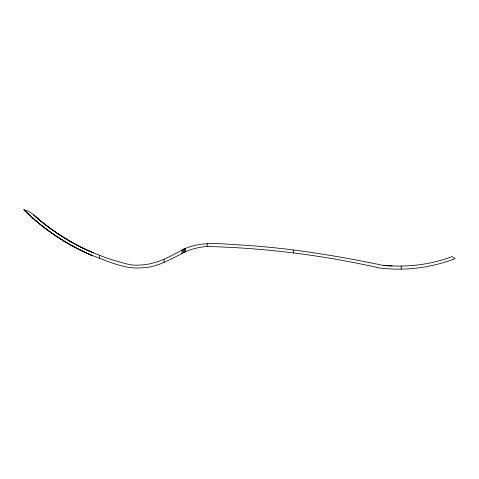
<?xml version="1.0" encoding="UTF-8"?>
<svg xmlns="http://www.w3.org/2000/svg" width="479" height="479" viewBox="0 0 479 479"><rect width="100%" height="100%" fill="white"/><g stroke="black" fill="none" stroke-linecap="round" stroke-linejoin="round"><path stroke-width="0.72" d="M181.9 250.026C168.704 257.606 154.693 264.803 139.078 265.073C129.941 265.947 121.301 262.187 112.613 259.953C99.644 255.804 87.07 250.487 75.065 244.062C63.114 237.548 51.768 229.956 41.194 221.388C35.799 216.885 31.153 211.323 23.95 209.832C43.607 229.202 66.922 244.805 92.315 255.6C108.559 261.283 125.318 269.791 142.976 267.713C159.483 266.989 173.164 257.445 187.618 250.786A68.437 68.437 0 0 1 207.167 246.475C265.174 247.96 323.02 255.193 379.608 268.03C405.024 271.096 431.16 267.845 455.05 258.642L452.116 256.582C433.046 263.809 412.521 266.797 392.169 265.947A175.458 175.446 -90 0 1 383.182 265.408C334.791 255.289 285.777 247.374 236.321 244.757C218.143 243.518 198.755 241.386 181.9 250.026L181.9 253.277M183.774 249.164L184.002 252.295M184.696 248.805L184.954 251.864M183.05 252.726L182.966 249.541L185.613 248.433L185.613 251.595M401.163 266.037L401.163 269.114M293.387 249.96L293.387 252.912M207.167 243.542L207.167 246.475M164.058 259.373L164.058 262.54M99.392 255.241L99.392 258.397M392.169 265.947A175.458 175.446 90 0 1 383.182 265.408M33.44 214.748A215.64 215.442 90 0 0 93.465 252.894A215.64 215.442 -90 0 1 33.44 214.748M23.95 209.832A218.568 218.364 -90 0 0 92.321 255.6A218.568 218.364 90 0 1 23.95 209.832"/></g></svg>
